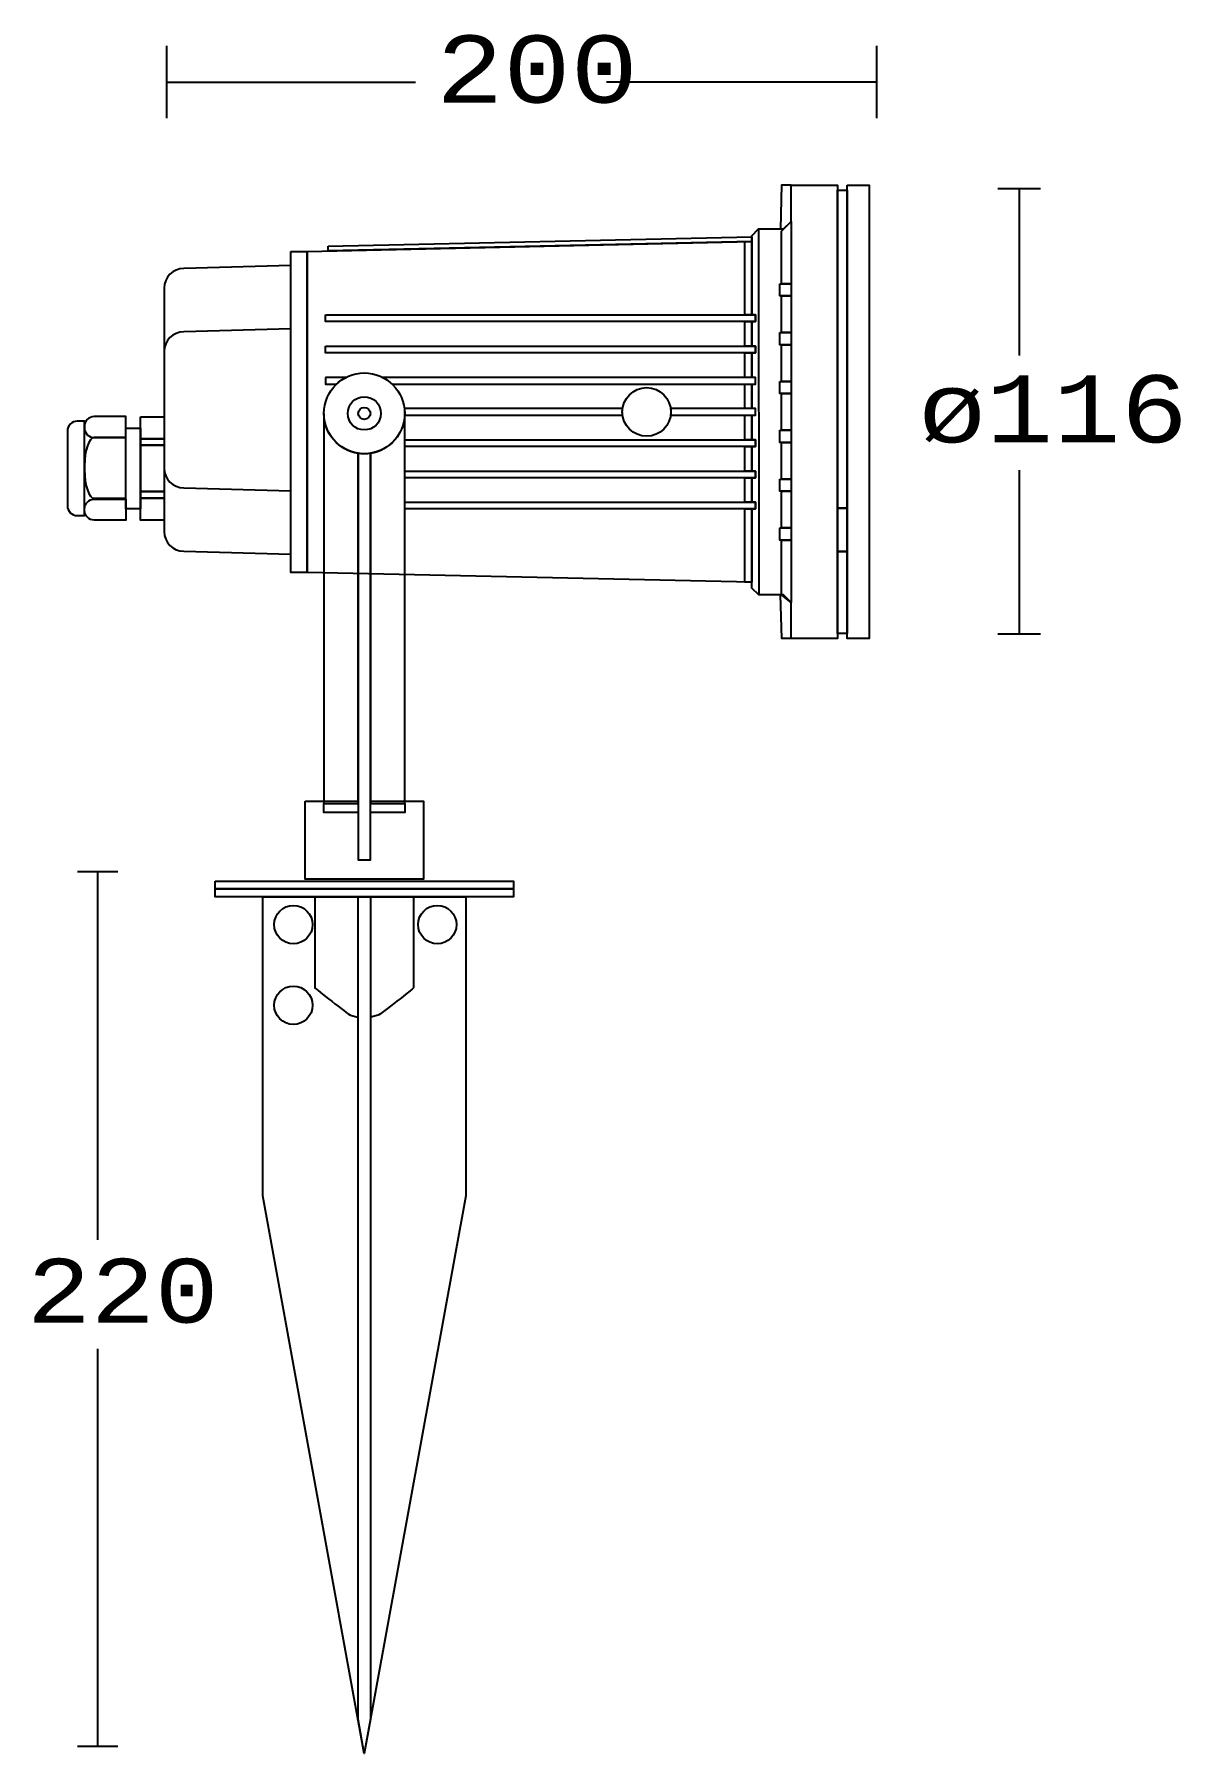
# Model space of a CAD drawing. Extents: x 1 to 158, y 0 to 236.
import ezdxf

# ---------------------------------------------------------------- set-up
doc = ezdxf.new("R2010")
doc.units = 0
doc.layers.add('LIVELLO_1', color=160, linetype='Continuous')
doc.styles.add('STD', font='txt')

# ---------------------------------------------------------------- blocks, each defined once
blk = doc.blocks.new('AI9-BLK1')
at = {"layer": 'LIVELLO_1', "color": 7}
for p, q in [((-56.87, 106.25), (-56.87, 116.21)), ((40.59, 106.25), (40.59, 116.21)), ((-56.87, 111.23), (-22.74, 111.23)), ((40.59, 111.23), (3.5, 111.23)), ((63.04, 96.59), (57.19, 96.59)), ((60.12, 96.59), (60.12, 73.72)), ((60.12, 57.98), (60.12, 35.47)), ((63.04, 35.47), (57.19, 35.47)), ((-63.57, 2.87), (-69.13, 2.87)), ((-66.35, 2.87), (-66.35, -47.63)), ((-66.35, -62.58), (-66.35, -117.11)), ((-63.57, -117.11), (-69.13, -117.11))]:
    blk.add_line(p, q, dxfattribs=at)
for points in [[(-37.58, 87.99), (23.44, 89.34), (23.44, 90.15), (24.37, 91.07), (27.78, 91.07), (28.82, 92.11), (28.82, 97.07), (35.19, 97.07), (35.19, 73.75), (35.19, 58.19), (35.2, 34.87), (28.83, 34.88), (28.83, 39.82), (27.79, 40.87), (24.38, 40.87), (23.45, 41.79), (23.45, 42.6), (-37.57, 43.96)], [(36.51, 97.07), (39.52, 97.07), (39.53, 34.87), (36.52, 34.87)], [(35.19, 96.39), (36.51, 96.39), (36.52, 52.76), (35.19, 52.76)], [(27.51, 90.75), (28.82, 92.11), (28.82, 83.56), (27.51, 83.56)], [(-34.73, 88.72), (23.44, 90.01), (23.44, 89.34), (-34.73, 88.05)], [(23.44, 90.15), (24.37, 91.07), (24.38, 40.87), (23.45, 41.79), (23.45, 52.66), (23.92, 52.66), (23.92, 53.57), (23.45, 53.57), (23.45, 56.94), (23.92, 56.94), (23.92, 57.85), (23.45, 57.85), (23.45, 61.23), (23.92, 61.23), (23.92, 62.14), (23.45, 62.14), (23.45, 65.52), (23.92, 65.52), (23.92, 66.43), (23.45, 66.43), (23.45, 69.8), (23.92, 69.8), (23.92, 70.71), (23.45, 70.71), (23.45, 74.09), (23.92, 74.09), (23.92, 75), (23.45, 75), (23.45, 78.37), (23.92, 78.37), (23.92, 79.28), (23.45, 79.28)], [(-39.85, 87.99), (-37.58, 87.99), (-37.57, 43.96), (-39.85, 43.96)], [(22.45, 89.34), (23.44, 89.34), (23.45, 79.28), (22.45, 79.28)], [(27.28, 83.56), (28.82, 83.56), (28.82, 81.89), (27.28, 81.89)], [(28.82, 81.89), (28.82, 76.86), (27.51, 76.86), (27.51, 81.89)], [(-35.06, 79.29), (23.92, 79.28), (23.92, 78.37), (-35.06, 78.37)], [(23.45, 78.37), (23.45, 75), (22.45, 75), (22.45, 78.37)], [(27.28, 76.86), (28.82, 76.86), (28.82, 75.19), (27.28, 75.19)], [(-35.06, 75), (23.92, 75), (23.92, 74.09), (-35.06, 74.09)], [(23.45, 74.09), (23.45, 70.71), (22.45, 70.71), (22.45, 74.09)], [(28.82, 75.19), (28.82, 70.16), (27.51, 70.16), (27.51, 75.19)], [(23.45, 69.8), (23.45, 66.43), (22.45, 66.43), (22.45, 69.8)], [(27.28, 70.16), (28.82, 70.16), (28.82, 68.48), (27.28, 68.48)], [(28.82, 68.48), (28.83, 63.46), (27.51, 63.46), (27.51, 68.48)], [(-62.46, 63.76), (-60.46, 63.76), (-60.46, 52.68), (-62.46, 52.68)], [(-62.46, 63.76), (-60.46, 63.76), (-60.46, 52.68), (-62.46, 52.68)], [(-60.46, 65.31), (-57.21, 65.31), (-57.21, 62.3), (-60.46, 62.3)], [(23.45, 65.52), (23.45, 62.14), (22.45, 62.14), (22.45, 65.52)], [(-60.46, 62.3), (-57.21, 62.3), (-57.21, 61.39), (-60.46, 61.39)], [(-60.46, 61.39), (-57.21, 61.39), (-57.21, 55.05), (-60.46, 55.05)], [(-24.21, 62.14), (23.92, 62.14), (23.92, 61.23), (-24.21, 61.23)], [(27.28, 63.46), (28.83, 63.46), (28.83, 61.78), (27.28, 61.78)], [(28.83, 61.78), (28.83, 56.75), (27.51, 56.75), (27.51, 61.78)], [(23.45, 61.23), (23.45, 57.85), (22.45, 57.85), (22.45, 61.23)], [(-24.21, 57.86), (23.92, 57.85), (23.92, 56.94), (-24.21, 56.94)], [(23.45, 56.94), (23.45, 53.57), (22.45, 53.57), (22.45, 56.94)], [(27.28, 56.75), (28.83, 56.75), (28.83, 55.08), (27.28, 55.08)], [(-60.46, 55.05), (-57.21, 55.05), (-57.21, 54.14), (-60.46, 54.14)], [(28.83, 55.08), (28.83, 50.05), (27.51, 50.05), (27.51, 55.08)], [(-60.46, 54.14), (-57.21, 54.14), (-57.21, 51.14), (-60.46, 51.14)], [(-24.21, 53.57), (23.92, 53.57), (23.92, 52.66), (-24.21, 52.66)], [(23.45, 52.66), (23.45, 42.6), (22.45, 42.6), (22.45, 52.66)], [(35.19, 52.76), (36.52, 52.76), (36.52, 46.82), (35.2, 46.82)], [(27.28, 50.05), (28.83, 50.05), (28.83, 48.38), (27.28, 48.38)], [(28.83, 48.38), (28.83, 39.82), (27.51, 40.87), (27.51, 48.38)], [(35.2, 46.82), (36.52, 46.82), (36.52, 35.55), (35.2, 35.55)], [(-37.88, 12.57), (-30.58, 12.57), (-30.58, 4.54), (-28.92, 4.54), (-28.92, 12.57), (-21.62, 12.57), (-21.61, 1.85), (-37.88, 1.85)], [(-35.29, 12.26), (-30.58, 12.26), (-30.58, 11.02), (-35.29, 11.02)], [(-28.92, 12.26), (-24.2, 12.26), (-24.2, 11.02), (-28.92, 11.02)], [(-50.21, 1.6), (-9.28, 1.6), (-9.28, 0.52), (-50.21, 0.52)], [(-50.21, 0.52), (-9.28, 0.52), (-9.28, -0.56), (-50.21, -0.56)], [(-43.66, -0.56), (-15.83, -0.56), (-15.83, -41.56), (-29.75, -118.1), (-43.66, -41.56)], [(-30.61, -0.56), (-28.9, -0.56), (-28.89, -113.39), (-29.75, -118.1), (-30.6, -113.38)]]:
    blk.add_lwpolyline(points, close=True, dxfattribs=at)
for points in [[(28.82, 97.07), (27.52, 97.07), (27.35, 91.07)], [(28.83, 34.88), (27.53, 34.88), (27.36, 40.87)]]:
    blk.add_lwpolyline(points, dxfattribs=at)
for centre, radius in [((-29.75, 65.77), 5.54), ((8.99, 65.97), 3.33), ((-29.75, 65.77), 2.28), ((-29.75, 65.77), 0.828), ((-39.48, -4.36), 2.63), ((-19.74, -4.36), 2.63), ((-39.48, -15.43), 2.63)]:
    blk.add_circle(centre, radius, dxfattribs=at)
for points, knots in [([(-54.51, 85.65), (-54.51, 85.65), (-39.85, 86.07), (-39.85, 86.07), (-39.85, 86.07), (-39.85, 46.44), (-39.85, 46.44), (-39.85, 46.44), (-54.51, 46.86), (-54.51, 46.86), (-56, 46.86), (-57.21, 48.06), (-57.21, 49.55), (-57.21, 49.55), (-57.21, 82.95), (-57.21, 82.95), (-57.21, 84.44), (-56, 85.65), (-54.51, 85.65)], [0, 0, 0, 0, 1, 1, 1, 2, 2, 2, 3, 3, 3, 4, 4, 4, 5, 5, 5, 6, 6, 6, 6]), ([(-54.51, 76.96), (-54.51, 76.96), (-39.85, 77.38), (-39.85, 77.38), (-39.85, 77.38), (-39.85, 55.13), (-39.85, 55.13), (-39.85, 55.13), (-54.51, 55.55), (-54.51, 55.55), (-56, 55.55), (-57.21, 56.76), (-57.21, 58.25), (-57.21, 58.25), (-57.21, 74.26), (-57.21, 74.26), (-57.21, 75.75), (-56, 76.96), (-54.51, 76.96)], [0, 0, 0, 0, 1, 1, 1, 2, 2, 2, 3, 3, 3, 4, 4, 4, 5, 5, 5, 6, 6, 6, 6]), ([(-35.06, 70.71), (-35.06, 70.71), (-32.26, 70.71), (-32.26, 70.71), (-32.73, 70.47), (-33.17, 70.17), (-33.55, 69.8), (-33.55, 69.8), (-35.06, 69.8), (-35.06, 69.8), (-35.06, 69.8), (-35.06, 70.71), (-35.06, 70.71)], [0, 0, 0, 0, 1, 1, 1, 2, 2, 2, 3, 3, 3, 4, 4, 4, 4]), ([(-27.25, 70.71), (-27.25, 70.71), (23.92, 70.71), (23.92, 70.71), (23.92, 70.71), (23.92, 69.8), (23.92, 69.8), (23.92, 69.8), (-25.95, 69.8), (-25.95, 69.8), (-26.34, 70.17), (-26.78, 70.47), (-27.25, 70.71)], [0, 0, 0, 0, 1, 1, 1, 2, 2, 2, 3, 3, 3, 4, 4, 4, 4]), ([(-24.25, 66.43), (-24.25, 66.43), (5.69, 66.43), (5.69, 66.43), (5.67, 66.28), (5.66, 66.13), (5.66, 65.97), (5.66, 65.82), (5.67, 65.66), (5.69, 65.52), (5.69, 65.52), (-24.21, 65.52), (-24.21, 65.52), (-24.21, 65.52), (-24.21, 65.77), (-24.21, 65.77), (-24.21, 65.99), (-24.22, 66.21), (-24.25, 66.43)], [0, 0, 0, 0, 1, 1, 1, 2, 2, 2, 3, 3, 3, 4, 4, 4, 5, 5, 5, 6, 6, 6, 6]), ([(12.29, 66.43), (12.29, 66.43), (23.92, 66.43), (23.92, 66.43), (23.92, 66.43), (23.92, 65.52), (23.92, 65.52), (23.92, 65.52), (12.29, 65.52), (12.29, 65.52), (12.31, 65.66), (12.32, 65.82), (12.32, 65.97), (12.32, 66.13), (12.31, 66.28), (12.29, 66.43)], [0, 0, 0, 0, 1, 1, 1, 2, 2, 2, 3, 3, 3, 4, 4, 4, 5, 5, 5, 5]), ([(-69.14, 64.7), (-69.14, 64.7), (-68.15, 64.7), (-68.15, 64.7), (-68.15, 64.7), (-68.15, 51.74), (-68.15, 51.74), (-68.15, 51.74), (-69.14, 51.74), (-69.14, 51.74), (-69.89, 51.74), (-70.49, 52.35), (-70.49, 53.09), (-70.49, 53.09), (-70.49, 63.35), (-70.49, 63.35), (-70.49, 64.1), (-69.89, 64.7), (-69.14, 64.7)], [0, 0, 0, 0, 1, 1, 1, 2, 2, 2, 3, 3, 3, 4, 4, 4, 5, 5, 5, 6, 6, 6, 6]), ([(-66.81, 65.33), (-66.81, 65.33), (-62.46, 65.33), (-62.46, 65.33), (-62.46, 65.33), (-62.46, 62.45), (-62.46, 62.45), (-62.46, 62.45), (-66.81, 62.45), (-66.81, 62.45), (-67.55, 62.45), (-68.16, 63.05), (-68.16, 63.8), (-68.16, 63.8), (-68.16, 63.98), (-68.16, 63.98), (-68.16, 64.73), (-67.55, 65.33), (-66.81, 65.33)], [0, 0, 0, 0, 1, 1, 1, 2, 2, 2, 3, 3, 3, 4, 4, 4, 5, 5, 5, 6, 6, 6, 6]), ([(-30.58, 60.28), (-30.58, 60.28), (-30.58, 12.26), (-30.58, 12.26), (-30.58, 12.26), (-35.29, 12.26), (-35.29, 12.26), (-35.29, 12.26), (-35.3, 65.77), (-35.3, 65.77), (-35.3, 62.99), (-33.25, 60.68), (-30.58, 60.28)], [0, 0, 0, 0, 1, 1, 1, 2, 2, 2, 3, 3, 3, 4, 4, 4, 4]), ([(-24.21, 65.77), (-24.21, 65.77), (-24.2, 12.26), (-24.2, 12.26), (-24.2, 12.26), (-28.92, 12.26), (-28.92, 12.26), (-28.92, 12.26), (-28.92, 60.28), (-28.92, 60.28), (-26.25, 60.68), (-24.21, 62.98), (-24.21, 65.77)], [0, 0, 0, 0, 1, 1, 1, 2, 2, 2, 3, 3, 3, 4, 4, 4, 4]), ([(-66.81, 62.45), (-66.81, 62.45), (-62.46, 62.45), (-62.46, 62.45), (-62.46, 62.45), (-62.46, 54.12), (-62.46, 54.12), (-62.46, 54.12), (-66.81, 54.12), (-66.81, 54.12), (-67.55, 54.12), (-68.15, 55.87), (-68.15, 58.02), (-68.15, 58.02), (-68.15, 58.55), (-68.15, 58.55), (-68.15, 60.71), (-67.55, 62.45), (-66.81, 62.45)], [0, 0, 0, 0, 1, 1, 1, 2, 2, 2, 3, 3, 3, 4, 4, 4, 5, 5, 5, 6, 6, 6, 6]), ([(-28.92, 60.28), (-28.92, 60.28), (-28.92, 4.54), (-28.92, 4.54), (-28.92, 4.54), (-30.58, 4.54), (-30.58, 4.54), (-30.58, 4.54), (-30.58, 60.28), (-30.58, 60.28), (-30.31, 60.24), (-30.03, 60.22), (-29.75, 60.22), (-29.47, 60.22), (-29.19, 60.24), (-28.92, 60.28)], [0, 0, 0, 0, 1, 1, 1, 2, 2, 2, 3, 3, 3, 4, 4, 4, 5, 5, 5, 5]), ([(-28.92, 60.28), (-28.92, 60.28), (-28.92, 4.54), (-28.92, 4.54), (-28.92, 4.54), (-30.58, 4.54), (-30.58, 4.54), (-30.58, 4.54), (-30.58, 60.28), (-30.58, 60.28), (-30.31, 60.24), (-30.03, 60.22), (-29.75, 60.22), (-29.47, 60.22), (-29.19, 60.24), (-28.92, 60.28)], [0, 0, 0, 0, 1, 1, 1, 2, 2, 2, 3, 3, 3, 4, 4, 4, 5, 5, 5, 5]), ([(-66.81, 51.12), (-66.81, 51.12), (-62.46, 51.11), (-62.46, 51.11), (-62.46, 51.11), (-62.46, 54), (-62.46, 54), (-62.46, 54), (-66.81, 54), (-66.81, 54), (-67.55, 54), (-68.15, 53.39), (-68.15, 52.65), (-68.15, 52.65), (-68.15, 52.47), (-68.15, 52.47), (-68.15, 51.72), (-67.55, 51.12), (-66.81, 51.12)], [0, 0, 0, 0, 1, 1, 1, 2, 2, 2, 3, 3, 3, 4, 4, 4, 5, 5, 5, 6, 6, 6, 6]), ([(-36.52, -0.56), (-36.52, -0.56), (-36.52, -13.06), (-36.52, -13.06), (-36.52, -13.06), (-32.03, -16.68), (-31.64, -16.79), (-31.64, -16.79), (-30.67, -17.05), (-30.67, -17.05)], [0, 0, 0, 0, 1, 1, 1, 2, 2, 2, 3, 3, 3, 3]), ([(-22.99, -0.56), (-22.99, -0.56), (-22.99, -13.06), (-22.99, -13.06), (-22.99, -13.06), (-27.49, -16.68), (-27.87, -16.79), (-27.87, -16.79), (-28.84, -17.06), (-28.84, -17.06)], [0, 0, 0, 0, 1, 1, 1, 2, 2, 2, 3, 3, 3, 3])]:
    blk.add_open_spline(points, degree=3, knots=knots, dxfattribs=at)
at = {"layer": 'LIVELLO_1', "color": 7, "attachment_point": 1, "style": 'STD'}
for s, insert, char_height in [('\\fCourier|b0|i0;\\H9.2191;\\C7;200', (-19.91, 117.62), 9.2191), ('\\fCourier|b0|i0;\\H9.2191;\\C7;ø116', (46.32, 71.01), 9.2191), ('\\fCourier|b0|i0;\\H8.7581;\\C7;220', (-76.06, -50.21), 8.7581)]:
    blk.add_mtext(s, dxfattribs=dict(at, insert=insert, char_height=char_height))

msp = doc.modelspace()

# ---------------------------------------------------------------- block references
at = {"layer": 'LIVELLO_1', "color": 7}
msp.add_blockref('AI9-BLK1', (75.90932, 118.140162), dxfattribs=at)

doc.saveas('drawing.dxf')
